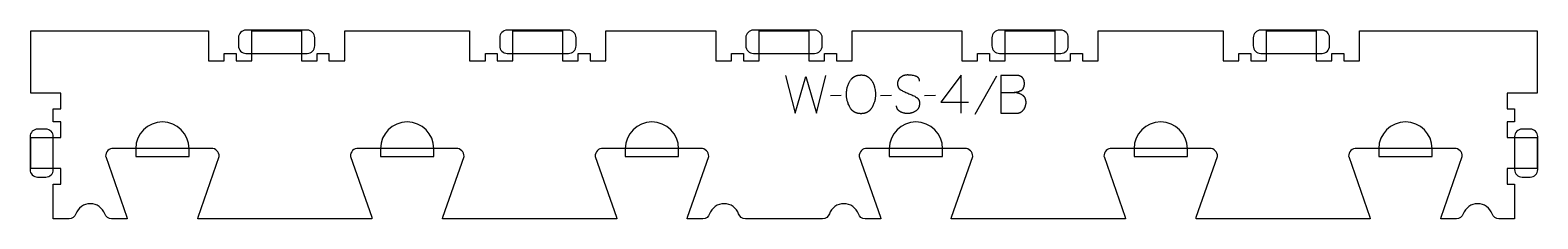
# Model space of a CAD drawing. Extents: x -600 to 600, y -80 to 70.
import ezdxf

# ---------------------------------------------------------------- set-up
doc = ezdxf.new("R2010")
doc.units = 0
for name, color, linetype in [('1_ANYTOOL_1MMDEEP_LABELS_S', 2, 'CONTINUOUS'), ('4_ANYTOOL_CUTTHROUGH_OUTSI', 5, 'CONTINUOUS'), ('5_ANYTOOL_HALF_MILL_9MM_IN', 3, 'CONTINUOUS')]:
    doc.layers.add(name, color=color, linetype=linetype)

msp = doc.modelspace()

# ---------------------------------------------------------------- linework, layer by layer
at = {"layer": '1_ANYTOOL_1MMDEEP_LABELS_S'}
for p, q in [((169.2, 33.4), (152, 2.7)), ((45.6, 17.8), (36.9, 17.7)), ((85.7, 17.8), (76.9, 17.7)), ((120.7, 17.8), (111.9, 17.7)), ((125, 12.6), (146.8, 12.6))]:
    msp.add_line(p, q, dxfattribs=at)
for points in [[(1.3, 33.9), (9, 3.9), (17.4, 33), (25.9, 3.9), (33.4, 33.9)], [(107.9, 29.3), (107.9, 29.5), (107.9, 29.6), (107.9, 29.7), (107.9, 29.8), (107.9, 29.9), (107.9, 30), (107.9, 30.1), (107.8, 30.1), (107.8, 30.2), (107.8, 30.3), (107.8, 30.4), (107.8, 30.5), (107.8, 30.6), (107.7, 30.6), (107.7, 30.7), (107.7, 30.8), (107.7, 30.9), (107.6, 31), (107.6, 31), (107.6, 31.1), (107.5, 31.2), (107.5, 31.2), (107.5, 31.3), (107.4, 31.4), (107.4, 31.5), (107.3, 31.5), (107.3, 31.6), (107.2, 31.7), (107.2, 31.7), (107.1, 31.8), (107.1, 31.8), (107, 31.9), (107, 32), (106.9, 32), (106.9, 32.1), (106.8, 32.1), (106.8, 32.2), (106.7, 32.3), (106.6, 32.3), (106.6, 32.4), (106.5, 32.4), (106.4, 32.5), (106.4, 32.5), (106.3, 32.6), (106.2, 32.6), (106.1, 32.7), (106.1, 32.7), (106, 32.8), (105.9, 32.8), (105.8, 32.8), (105.7, 32.9), (105.6, 33), (105.4, 33), (105.2, 33.1), (105, 33.2), (104.8, 33.3), (104.6, 33.3), (103.8, 33.5), (103, 33.7), (102.2, 33.9), (101.5, 34), (101.1, 34.1), (100.7, 34.1), (100.3, 34.2), (100, 34.2), (99.6, 34.2), (99.2, 34.2), (98.9, 34.3), (98.5, 34.3), (98.3, 34.3), (98.1, 34.3), (97.9, 34.2), (97.8, 34.2), (97.6, 34.2), (97.4, 34.2), (97.2, 34.2), (97, 34.1), (96.8, 34.1), (96.6, 34.1), (96.5, 34), (96.3, 34), (96.1, 34), (95.9, 33.9), (95.7, 33.9), (95.6, 33.8), (95.4, 33.7), (95.2, 33.7), (95, 33.6), (94.9, 33.5), (94.7, 33.5), (94.5, 33.4), (94.4, 33.3), (94.2, 33.2), (94, 33.1), (93.9, 33), (93.7, 32.9), (93.5, 32.8), (93.4, 32.7), (93.2, 32.6), (93.1, 32.5), (92.9, 32.4), (92.8, 32.3), (92.6, 32.2), (92.5, 32.1), (92.3, 31.9), (92.2, 31.8), (92.1, 31.7), (91.9, 31.6), (91.8, 31.4), (91.7, 31.3), (91.6, 31.1), (91.5, 31), (91.4, 30.8), (91.3, 30.7), (91.2, 30.5), (91.1, 30.4), (91.1, 30.2), (91, 30.1), (90.9, 29.9), (90.8, 29.7), (90.8, 29.5), (90.7, 29.4), (90.7, 29.2), (90.6, 29), (90.6, 28.8), (90.5, 28.6), (90.5, 28.4), (90.5, 28.2), (90.5, 28.1), (90.5, 27.8), (90.4, 27.6), (90.4, 27.4), (90.4, 27.2), (90.4, 27), (90.4, 26.8), (90.5, 26.6), (90.5, 26.4), (90.5, 26.2), (90.5, 26), (90.6, 25.8), (90.6, 25.6), (90.7, 25.4), (90.7, 25.2), (90.8, 25.1), (90.8, 24.9), (90.9, 24.8), (90.9, 24.7), (90.9, 24.6), (91, 24.6), (91, 24.5), (91.1, 24.4), (91.1, 24.3), (91.1, 24.2), (91.2, 24.2), (91.2, 24.1), (91.3, 24), (91.3, 23.9), (91.4, 23.8), (91.4, 23.8), (91.5, 23.7), (91.5, 23.6), (91.6, 23.6), (91.6, 23.5), (91.7, 23.4), (91.8, 23.3), (91.8, 23.3), (91.9, 23.2), (92, 23.1), (92, 23.1), (92.2, 23), (92.3, 22.8), (92.4, 22.7), (92.6, 22.6), (92.8, 22.5), (92.9, 22.4), (93.1, 22.3), (93.3, 22.2), (94, 21.8), (94.7, 21.4), (95.5, 21), (96.2, 20.7), (97, 20.3), (97.8, 20), (98.6, 19.7), (99.4, 19.3), (100.3, 19), (101.1, 18.7), (101.8, 18.4), (102.6, 18), (103.4, 17.6), (104.1, 17.3), (104.8, 16.8), (105.5, 16.4), (105.6, 16.3), (105.8, 16.2), (106, 16.1), (106, 16), (106.1, 16), (106.2, 15.9), (106.2, 15.8), (106.3, 15.8), (106.4, 15.7), (106.4, 15.6), (106.5, 15.6), (106.6, 15.5), (106.6, 15.4), (106.7, 15.4), (106.8, 15.3), (106.8, 15.2), (106.9, 15.2), (106.9, 15.1), (107, 15), (107, 14.9), (107.1, 14.9), (107.1, 14.8), (107.2, 14.7), (107.2, 14.6), (107.3, 14.5), (107.3, 14.5), (107.3, 14.4), (107.4, 14.3), (107.4, 14.2), (107.5, 14.1), (107.5, 14), (107.5, 14), (107.6, 13.9), (107.6, 13.8), (107.6, 13.7), (107.6, 13.6), (107.7, 13.5), (107.7, 13.3), (107.8, 13.1), (107.8, 12.9), (107.8, 12.7), (107.9, 12.5), (107.9, 12.3), (107.9, 12.1), (107.9, 11.9), (107.9, 11.7), (107.9, 11.4), (107.9, 11.2), (107.9, 11), (107.9, 10.8), (107.8, 10.5), (107.8, 10.3), (107.8, 10.1), (107.7, 9.9), (107.7, 9.7), (107.6, 9.4), (107.6, 9.2), (107.5, 9), (107.4, 8.8), (107.4, 8.6), (107.3, 8.5), (107.2, 8.3), (107.1, 8.1), (107, 7.9), (106.9, 7.7), (106.8, 7.6), (106.7, 7.4), (106.6, 7.2), (106.5, 7.1), (106.4, 6.9), (106.2, 6.8), (106.1, 6.6), (106, 6.5), (105.8, 6.3), (105.7, 6.2), (105.5, 6), (105.4, 5.9), (105.2, 5.8), (105, 5.7), (104.9, 5.5), (104.7, 5.4), (104.3, 5.2), (104, 5), (103.6, 4.8), (103.2, 4.6), (102.9, 4.5), (102.5, 4.3), (102.1, 4.2), (101.9, 4.1), (101.7, 4.1), (101.5, 4), (101.3, 3.9), (101.1, 3.9), (100.9, 3.9), (100.7, 3.8), (100.5, 3.8), (100.1, 3.7), (99.7, 3.6), (99.3, 3.6), (98.9, 3.6), (98.5, 3.6), (98.1, 3.6), (97.7, 3.6), (97.3, 3.6), (96.9, 3.7), (96.5, 3.7), (96.1, 3.8), (95.7, 3.8), (95.3, 3.9), (94.9, 4), (94.6, 4.2), (94.2, 4.3), (93.8, 4.4), (93.5, 4.6), (93.1, 4.7), (92.8, 4.9), (92.4, 5.1), (92.3, 5.2), (92.1, 5.3), (92, 5.4), (91.8, 5.5), (91.7, 5.6), (91.5, 5.8), (91.4, 5.9), (91.2, 6), (91.1, 6.1), (91, 6.3), (90.9, 6.4), (90.8, 6.5), (90.7, 6.6), (90.7, 6.7), (90.6, 6.7), (90.6, 6.8), (90.5, 6.9), (90.5, 6.9), (90.4, 7), (90.4, 7.1), (90.3, 7.1), (90.3, 7.2), (90.3, 7.3), (90.2, 7.4), (90.2, 7.4), (90.2, 7.5), (90.1, 7.6), (90.1, 7.7), (90.1, 7.8), (90, 7.8), (90, 7.9), (90, 8), (89.9, 8.2), (89.9, 8.3), (89.8, 8.5), (89.8, 8.7), (89.8, 8.9), (89.7, 9), (89.7, 9.2), (89.7, 9.4), (89.7, 9.6), (89.7, 9.8)], [(141, 3.9), (141, 34), (125, 12.6)], [(172.6, 20.2), (183.2, 20.4), (183.6, 20.4), (184, 20.4), (184.4, 20.5), (184.7, 20.5), (185.1, 20.6), (185.5, 20.7), (185.8, 20.8), (186.2, 20.9), (186.6, 21), (186.9, 21.1), (187.2, 21.2), (187.6, 21.3), (187.9, 21.5), (188.2, 21.6), (188.6, 21.8), (188.9, 21.9), (188.9, 22), (189, 22), (189.1, 22), (189.2, 22.1), (189.3, 22.1), (189.3, 22.2), (189.4, 22.2), (189.5, 22.3), (189.5, 22.4), (189.6, 22.4), (189.7, 22.5), (189.7, 22.5), (189.8, 22.6), (189.9, 22.6), (189.9, 22.7), (190, 22.8), (190, 22.8), (190.1, 22.9), (190.1, 23), (190.2, 23), (190.3, 23.1), (190.3, 23.2), (190.4, 23.3), (190.4, 23.3), (190.5, 23.4), (190.5, 23.5), (190.6, 23.6), (190.6, 23.6), (190.6, 23.7), (190.7, 23.8), (190.7, 23.9), (190.8, 24), (190.8, 24.1), (190.8, 24.2), (190.9, 24.3), (191, 24.5), (191, 24.7), (191.1, 24.9), (191.2, 25.1), (191.2, 25.3), (191.2, 25.5), (191.3, 25.8), (191.3, 26), (191.3, 26.2), (191.4, 26.4), (191.4, 26.7), (191.4, 26.9), (191.4, 27.2), (191.4, 27.4), (191.4, 27.8), (191.4, 28), (191.4, 28.2), (191.4, 28.4), (191.3, 28.6), (191.3, 28.8), (191.3, 29), (191.3, 29.1), (191.2, 29.3), (191.2, 29.5), (191.2, 29.6), (191.1, 29.8), (191.1, 30), (191, 30.1), (191, 30.3), (190.9, 30.4), (190.9, 30.6), (190.8, 30.7), (190.7, 30.9), (190.7, 31), (190.6, 31.1), (190.5, 31.3), (190.5, 31.4), (190.4, 31.5), (190.3, 31.6), (190.2, 31.8), (190.1, 31.9), (190, 32), (189.9, 32.1), (189.8, 32.2), (189.7, 32.3), (189.6, 32.4), (189.5, 32.5), (189.4, 32.6), (189.3, 32.7), (189.2, 32.8), (189, 32.8), (188.9, 32.9), (188.8, 33), (188.7, 33.1), (188.5, 33.1), (188.4, 33.2), (188.2, 33.3), (188.1, 33.3), (187.9, 33.4), (187.8, 33.5), (187.6, 33.5), (187.5, 33.6), (187.3, 33.6), (187.2, 33.6), (187, 33.7), (186.8, 33.7), (186.6, 33.8), (186.5, 33.8), (186.3, 33.8), (186.1, 33.8), (185.9, 33.9), (185.7, 33.9), (185.5, 33.9), (185.1, 33.9), (184.7, 33.9), (172.6, 33.9)], [(172.6, 33.9), (172.6, 3.9), (182.3, 3.9), (184.8, 3.8), (185.1, 3.8), (185.3, 3.8), (185.5, 3.8), (185.7, 3.8), (186, 3.9), (186.2, 3.9), (186.4, 3.9), (186.6, 3.9), (186.8, 4), (187, 4), (187.2, 4.1), (187.4, 4.1), (187.6, 4.2), (187.8, 4.3), (187.9, 4.3), (188.1, 4.4), (188.3, 4.5), (188.5, 4.6), (188.6, 4.7), (188.8, 4.8), (189, 4.9), (189.1, 5), (189.3, 5.1), (189.5, 5.2), (189.6, 5.4), (189.8, 5.5), (189.9, 5.6), (190, 5.8), (190.2, 5.9), (190.3, 6.1), (190.5, 6.2), (190.6, 6.4), (190.8, 6.7), (191, 6.9), (191.1, 7.1), (191.2, 7.3), (191.3, 7.4), (191.4, 7.6), (191.5, 7.8), (191.6, 8), (191.7, 8.2), (191.8, 8.4), (191.9, 8.5), (191.9, 8.7), (192, 8.9), (192.1, 9.1), (192.2, 9.3), (192.2, 9.5), (192.3, 9.7), (192.3, 9.9), (192.4, 10), (192.4, 10.2), (192.5, 10.4), (192.5, 10.6), (192.6, 10.8), (192.6, 11), (192.6, 11.2), (192.6, 11.4), (192.7, 11.6), (192.7, 11.8), (192.7, 12), (192.7, 12.2), (192.7, 12.4), (192.7, 12.7), (192.7, 12.9), (192.7, 13.2), (192.6, 13.4), (192.6, 13.7), (192.6, 13.9), (192.5, 14.1), (192.5, 14.3), (192.5, 14.6), (192.4, 14.8), (192.3, 15), (192.3, 15.2), (192.2, 15.4), (192.1, 15.6), (192, 15.8), (192, 15.9), (191.9, 16), (191.9, 16.1), (191.8, 16.2), (191.8, 16.3), (191.7, 16.4), (191.7, 16.5), (191.6, 16.5), (191.5, 16.6), (191.5, 16.7), (191.4, 16.8), (191.4, 16.9), (191.3, 16.9), (191.2, 17), (191.2, 17.1), (191.1, 17.2), (191, 17.2), (191, 17.3), (190.9, 17.4), (190.8, 17.5), (190.8, 17.5), (190.7, 17.6), (190.6, 17.7), (190.5, 17.7), (190.5, 17.8), (190.3, 17.9), (190.1, 18), (190, 18.2), (189.8, 18.3), (189.4, 18.5), (189, 18.7), (188.7, 18.9), (188.3, 19.1), (187.9, 19.3), (187.5, 19.4), (187.1, 19.6), (186.7, 19.7), (186.2, 19.8), (185.8, 19.9), (185.4, 20), (185, 20.1), (184.5, 20.2), (184.1, 20.3), (183.6, 20.3), (183.2, 20.4)]]:
    msp.add_lwpolyline(points, dxfattribs=at)
msp.add_lwpolyline([(61.7, 34.3), (62.1, 34.3), (62.5, 34.2), (62.8, 34.2), (63, 34.2), (63.2, 34.2), (63.3, 34.1), (63.5, 34.1), (63.7, 34.1), (63.8, 34), (64, 34), (64.2, 34), (64.3, 33.9), (64.5, 33.9), (64.6, 33.8), (64.8, 33.8), (65, 33.7), (65.1, 33.7), (65.3, 33.6), (65.4, 33.5), (65.6, 33.5), (65.7, 33.4), (65.9, 33.3), (66, 33.3), (66.1, 33.2), (66.3, 33.1), (66.4, 33), (66.5, 32.9), (66.7, 32.8), (67.1, 32.6), (67.3, 32.4), (67.6, 32.2), (67.8, 32), (68.1, 31.8), (68.3, 31.5), (68.5, 31.3), (68.7, 31.1), (68.9, 30.9), (69.1, 30.6), (69.3, 30.4), (69.5, 30.1), (69.7, 29.9), (69.9, 29.6), (70.1, 29.3), (70.4, 28.7), (70.6, 28.5), (70.7, 28.2), (70.9, 27.9), (71, 27.6), (71.2, 27.3), (71.3, 27), (71.4, 26.6), (71.5, 26.3), (71.7, 26), (71.8, 25.7), (71.9, 25.4), (72, 25), (72.1, 24.7), (72.1, 24.4), (72.4, 23.3), (72.5, 22.7), (72.6, 22), (72.7, 21.3), (72.8, 20.7), (72.8, 20), (72.8, 19.4), (72.9, 18.7), (72.8, 18.1), (72.8, 17.5), (72.8, 16.8), (72.7, 16.2), (72.6, 15.6), (72.5, 14.9), (72.3, 14.3), (72.2, 13.6), (72, 13), (71.8, 12.4), (71.5, 11.7), (71.3, 11.1), (71, 10.5), (70.7, 9.8), (70.4, 9.2), (70.1, 8.5), (69.9, 8.2), (69.7, 7.9), (69.5, 7.6), (69.3, 7.3), (69.1, 7.1), (68.9, 6.8), (68.7, 6.6), (68.5, 6.3), (68.4, 6.2), (68.3, 6.1), (68.2, 6), (68, 5.9), (67.9, 5.7), (67.8, 5.6), (67.7, 5.5), (67.6, 5.4), (67.4, 5.3), (67.3, 5.2), (67.2, 5.1), (67.1, 5.1), (66.9, 5), (66.8, 4.9), (66.7, 4.8), (66.5, 4.7), (66.4, 4.6), (66.2, 4.6), (66.1, 4.5), (66, 4.4), (65.8, 4.4), (65.7, 4.3), (65.5, 4.2), (65.4, 4.2), (65.2, 4.1), (65.1, 4), (64.9, 4), (64.8, 3.9), (64.5, 3.8), (64.1, 3.8), (63.8, 3.7), (63.5, 3.6), (63.2, 3.6), (62.8, 3.5), (62.5, 3.5), (62.1, 3.5), (61.7, 3.4), (61.4, 3.4), (61, 3.4), (60.6, 3.5), (60.2, 3.5), (59.9, 3.5), (59.5, 3.6), (59.2, 3.6), (58.8, 3.7), (58.5, 3.8), (58.2, 3.9), (57.8, 3.9), (57.7, 4), (57.5, 4.1), (57.4, 4.1), (57.2, 4.2), (57.1, 4.2), (56.9, 4.3), (56.8, 4.4), (56.6, 4.4), (56.5, 4.5), (56.3, 4.6), (56.2, 4.7), (56, 4.7), (55.9, 4.8), (55.8, 4.9), (55.6, 5), (55.5, 5.1), (55.4, 5.2), (55.2, 5.3), (55.1, 5.4), (55, 5.5), (54.9, 5.6), (54.7, 5.7), (54.6, 5.8), (54.5, 5.9), (54.4, 6), (54.2, 6.1), (54.1, 6.2), (54, 6.4), (53.9, 6.5), (53.8, 6.6), (53.6, 6.9), (53.4, 7.1), (53.2, 7.4), (53, 7.7), (52.8, 8), (52.6, 8.3), (52.4, 8.6), (52.1, 9.3), (51.8, 9.9), (51.5, 10.6), (51.2, 11.2), (51, 11.9), (50.7, 12.5), (50.5, 13.2), (50.4, 13.8), (50.2, 14.5), (50.1, 15.1), (49.9, 15.8), (49.8, 16.4), (49.8, 17.1), (49.7, 17.7), (49.7, 18.4), (49.7, 19), (49.7, 19.7), (49.7, 20.4), (49.8, 21.1), (49.9, 21.8), (50, 22.4), (50.1, 23.1), (50.2, 23.8), (50.4, 24.4), (50.6, 25.1), (50.8, 25.7), (51, 26.3), (51.3, 27), (51.6, 27.6), (51.9, 28.2), (52.2, 28.8), (52.5, 29.4), (52.7, 29.7), (52.9, 30), (53.1, 30.3), (53.3, 30.5), (53.5, 30.8), (53.8, 31.1), (54, 31.3), (54.2, 31.5), (54.3, 31.6), (54.4, 31.8), (54.6, 31.9), (54.7, 32), (54.8, 32.1), (54.9, 32.2), (55.1, 32.3), (55.2, 32.4), (55.3, 32.5), (55.5, 32.5), (55.6, 32.6), (55.7, 32.7), (55.9, 32.8), (56, 32.9), (56.2, 33), (56.3, 33), (56.4, 33.1), (56.6, 33.2), (56.9, 33.3), (57.2, 33.5), (57.5, 33.6), (57.8, 33.7), (58.1, 33.8), (58.5, 33.9), (58.8, 34), (59.1, 34), (59.5, 34.1), (59.8, 34.1), (60.2, 34.2), (60.6, 34.2), (60.9, 34.2), (61.3, 34.3)], close=True, dxfattribs=at)
at = {"layer": '4_ANYTOOL_CUTTHROUGH_OUTSI'}
msp.add_lwpolyline([(-569.3, -80.1), (-581.8, -80.1), (-581.8, -52.6), (-576, -52.6, 0.414214), (-575.8, -52.4), (-575.8, -40.4, 0.414214), (-576, -40.1), (-599.8, -40.1), (-599.8, -15.6), (-576, -15.6, 0.414214), (-575.8, -15.4), (-575.8, -3.4, 0.414214), (-576, -3.1), (-581.8, -3.1), (-581.8, 7.4), (-576, 7.4, 0.414214), (-575.8, 7.6), (-575.8, 19.6, 0.414214), (-576, 19.9), (-599.8, 19.9), (-599.8, 69.4), (-458.3, 69.4), (-458.3, 45.6, 0.414214), (-458, 45.4), (-446, 45.4, 0.414214), (-445.8, 45.6), (-445.8, 51.4), (-436.3, 51.4), (-436.3, 45.6, 0.414214), (-436, 45.4), (-424, 45.4, 0.414214), (-423.8, 45.6), (-423.8, 69.4), (-384.3, 69.4), (-384.3, 45.6, 0.414214), (-384, 45.4), (-372, 45.4, 0.414214), (-371.8, 45.6), (-371.8, 51.4), (-362.3, 51.4), (-362.3, 45.6, 0.414214), (-362, 45.4), (-350, 45.4, 0.414214), (-349.8, 45.6), (-349.8, 69.4), (-250.3, 69.4), (-250.3, 45.6, 0.414214), (-250, 45.4), (-238, 45.4, 0.414214), (-237.8, 45.6), (-237.8, 51.4), (-228.3, 51.4), (-228.3, 45.6, 0.414214), (-228, 45.4), (-216, 45.4, 0.414214), (-215.8, 45.6), (-215.8, 69.4), (-176.3, 69.4), (-176.3, 45.6, 0.414214), (-176, 45.4), (-164, 45.4, 0.414214), (-163.8, 45.6), (-163.8, 51.4), (-154.3, 51.4), (-154.3, 45.6, 0.414214), (-154, 45.4), (-142, 45.4, 0.414214), (-141.8, 45.6), (-141.8, 69.4), (-54.3, 69.4), (-54.3, 45.6, 0.414214), (-54, 45.4), (-42, 45.4, 0.414214), (-41.8, 45.6), (-41.8, 51.4), (-32.3, 51.4), (-32.3, 45.6, 0.414214), (-32, 45.4), (-20, 45.4, 0.414214), (-19.8, 45.6), (-19.8, 69.4), (19.7, 69.4), (19.7, 45.6, 0.414214), (20, 45.4), (32, 45.4, 0.414214), (32.2, 45.6), (32.2, 51.4), (41.7, 51.4), (41.7, 45.6, 0.414214), (42, 45.4), (54, 45.4, 0.414214), (54.2, 45.6), (54.2, 69.4), (141.7, 69.4), (141.7, 45.6, 0.414214), (142, 45.4), (154, 45.4, 0.414214), (154.2, 45.6), (154.2, 51.4), (163.7, 51.4), (163.7, 45.6, 0.414214), (164, 45.4), (176, 45.4, 0.414214), (176.2, 45.6), (176.2, 69.4), (215.7, 69.4), (215.7, 45.6, 0.414214), (216, 45.4), (228, 45.4, 0.414214), (228.2, 45.6), (228.2, 51.4), (237.7, 51.4), (237.7, 45.6, 0.414214), (238, 45.4), (250, 45.4, 0.414214), (250.2, 45.6), (250.2, 69.4), (349.7, 69.4), (349.7, 45.6, 0.414214), (350, 45.4), (362, 45.4, 0.414214), (362.2, 45.6), (362.2, 51.4), (371.7, 51.4), (371.7, 45.6, 0.414214), (372, 45.4), (384, 45.4, 0.414214), (384.2, 45.6), (384.2, 69.4), (423.7, 69.4), (423.7, 45.6, 0.414214), (424, 45.4), (436, 45.4, 0.414214), (436.2, 45.6), (436.2, 51.4), (445.7, 51.4), (445.7, 45.6, 0.414214), (446, 45.4), (458, 45.4, 0.414214), (458.2, 45.6), (458.2, 69.4), (599.7, 69.4), (599.7, 19.9), (576, 19.9, 0.414214), (575.7, 19.6), (575.7, 7.6, 0.414214), (576, 7.4), (581.7, 7.4), (581.7, -3.1), (576, -3.1, 0.414214), (575.7, -3.4), (575.7, -15.4, 0.414214), (576, -15.6), (599.7, -15.6), (599.7, -40.1), (576, -40.1, 0.414214), (575.7, -40.4), (575.7, -52.4, 0.414214), (576, -52.6), (581.7, -52.6), (581.7, -80.1), (569.3, -80.1, -0.317837), (563.9, -76.3, 0.707107), (540.8, -76.3, -0.317837), (535.4, -80.1), (523, -80.1), (523.2, -78.8), (540.1, -30.5), (540.1, -30.4, 0.414214), (533.9, -24.1), (455.9, -24.1, 0.414214), (449.6, -30.4), (449.7, -30.5), (466.6, -78.8), (466.8, -80.1), (328.1, -80.1), (328.3, -78.8), (345.2, -30.5), (345.2, -30.4, 0.414214), (339, -24.1), (261, -24.1, 0.414214), (254.7, -30.4), (254.8, -30.5), (271.7, -78.8), (271.9, -80.1), (133.2, -80.1), (133.4, -78.8), (150.3, -30.5), (150.3, -30.4, 0.414214), (144.1, -24.1), (66.1, -24.1, 0.414214), (59.8, -30.4), (59.9, -30.5), (76.8, -78.8), (77, -80.1), (64.6, -80.1, -0.317837), (59.2, -76.3, 0.707107), (36.1, -76.3, -0.317837), (30.7, -80.1), (-30.7, -80.1, -0.317837), (-36.1, -76.3, 0.707107), (-59.2, -76.3, -0.317837), (-64.6, -80.1), (-77, -80.1), (-76.8, -78.8), (-59.9, -30.5), (-59.9, -30.4, 0.414214), (-66.1, -24.1), (-144.1, -24.1, 0.414214), (-150.4, -30.4), (-150.3, -30.5), (-133.4, -78.8), (-133.2, -80.1), (-271.9, -80.1), (-271.7, -78.8), (-254.8, -30.5), (-254.8, -30.4, 0.414214), (-261, -24.1), (-339, -24.1, 0.414214), (-345.3, -30.4), (-345.2, -30.5), (-328.3, -78.8), (-328.1, -80.1), (-466.8, -80.1), (-466.6, -78.8), (-449.7, -30.5), (-449.7, -30.4, 0.414214), (-455.9, -24.1), (-533.9, -24.1, 0.414214), (-540.2, -30.4), (-540.1, -30.5), (-523.2, -78.8), (-523, -80.1), (-535.4, -80.1, -0.317837), (-540.8, -76.3, 0.707107), (-563.9, -76.3, -0.317837)], format="xyb", close=True, dxfattribs=at)
at = {"layer": '5_ANYTOOL_HALF_MILL_9MM_IN'}
for points in [[(-428.4, 69.9, 0.414214), (-434.4, 63.9), (-434.4, 57.4, 0.414214), (-428.4, 51.4), (-379.6, 51.4, 0.414214), (-373.6, 57.4), (-373.6, 63.9, 0.414214), (-379.6, 69.9)], [(-220.4, 69.9, 0.414214), (-226.4, 63.9), (-226.4, 57.4, 0.414214), (-220.4, 51.4), (-171.6, 51.4, 0.414214), (-165.6, 57.4), (-165.6, 63.9, 0.414214), (-171.6, 69.9)], [(-24.4, 69.9, 0.414214), (-30.4, 63.9), (-30.4, 57.4, 0.414214), (-24.4, 51.4), (24.4, 51.4, 0.414214), (30.4, 57.4), (30.4, 63.9, 0.414214), (24.4, 69.9)], [(171.6, 69.9, 0.414214), (165.6, 63.9), (165.6, 57.4, 0.414214), (171.6, 51.4), (220.4, 51.4, 0.414214), (226.4, 57.4), (226.4, 63.9, 0.414214), (220.4, 69.9)], [(379.6, 69.9, 0.414214), (373.6, 63.9), (373.6, 57.4, 0.414214), (379.6, 51.4), (428.4, 51.4, 0.414214), (434.4, 57.4), (434.4, 63.9, 0.414214), (428.4, 69.9)], [(-594.3, -8.8, 0.414214), (-600.3, -14.8), (-600.3, -41, 0.414214), (-594.3, -47), (-587.8, -47, 0.414214), (-581.8, -41), (-581.8, -14.8, 0.414214), (-587.8, -8.8)], [(-473.7, -24.4, 1), (-516.2, -24.4), (-516.2, -30.6), (-473.7, -30.6)], [(-278.8, -24.4, 1), (-321.3, -24.4), (-321.3, -30.6), (-278.8, -30.6)], [(-83.9, -24.4, 1), (-126.4, -24.4), (-126.4, -30.6), (-83.9, -30.6)], [(126.3, -24.4, 1), (83.8, -24.4), (83.8, -30.6), (126.3, -30.6)], [(321.2, -24.4, 1), (278.7, -24.4), (278.7, -30.6), (321.2, -30.6)], [(516.1, -24.4, 1), (473.6, -24.4), (473.6, -30.6), (516.1, -30.6)], [(587.7, -8.8, 0.414214), (581.7, -14.8), (581.7, -41, 0.414214), (587.7, -47), (594.2, -47, 0.414214), (600.2, -41), (600.2, -14.8, 0.414214), (594.2, -8.8)]]:
    msp.add_lwpolyline(points, format="xyb", close=True, dxfattribs=at)

doc.saveas('drawing.dxf')
